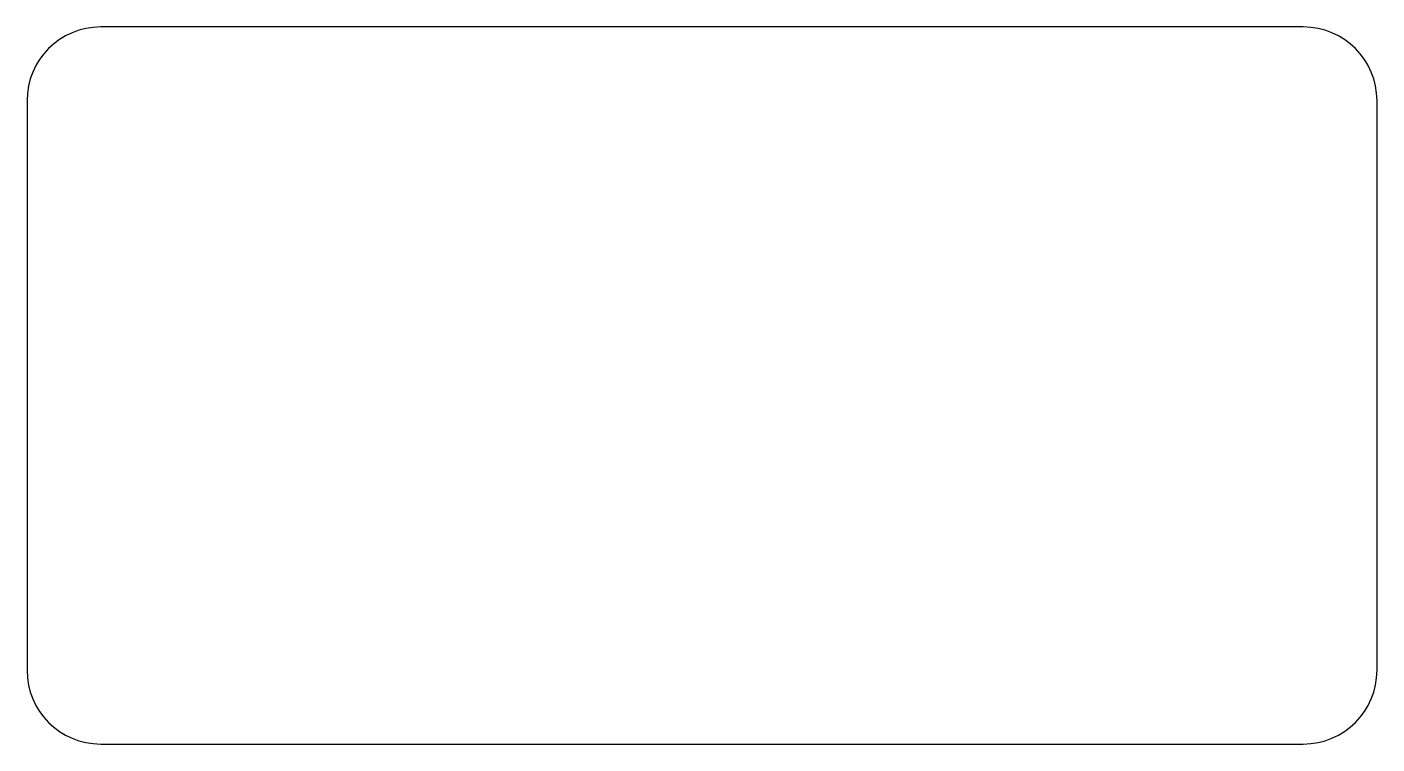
# Model space of a CAD drawing. Header units: millimetres. Extents: x -8.2 to 23.8, y -8.5 to 8.5.
import ezdxf

# ---------------------------------------------------------------- set-up
doc = ezdxf.new("R2010")
doc.units = ezdxf.units.MM

msp = doc.modelspace()

# ---------------------------------------------------------------- linework, layer by layer
at = {"color": 7, "linetype": 'Continuous'}
for p, q in [((-5.5, 8.5), (-6.5, 8.5)), ((5.5, 8.5), (-5.5, 8.5)), ((22, 8.5), (5.5, 8.5)), ((-8.25, 6.75), (-8.25, -6.75)), ((23.75, -6.75), (23.75, 6.75)), ((-6.5, -8.5), (22, -8.5))]:
    msp.add_line(p, q, dxfattribs=at)
for centre, start, end in [((-6.5, 6.75), 90, 180), ((22, 6.75), 0, 90), ((-6.5, -6.75), 180, 270), ((22, -6.75), 270, 0)]:
    msp.add_arc(centre, 1.75, start, end, dxfattribs=at)

doc.saveas('drawing.dxf')
